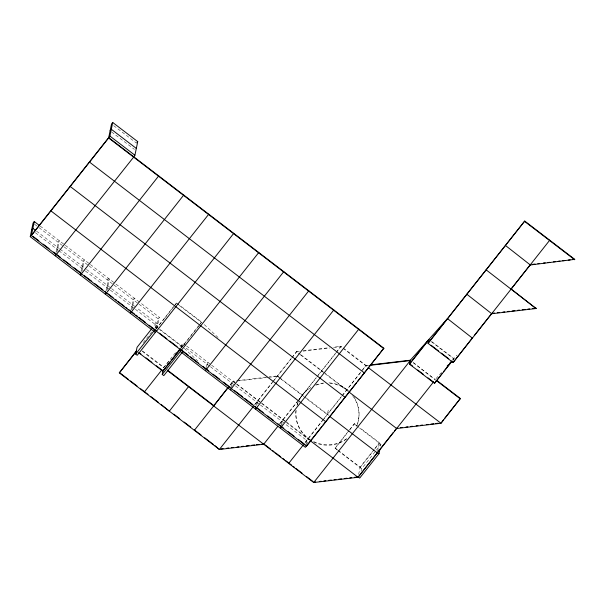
<?xml version="1.0" encoding="UTF-8"?>
<svg xmlns="http://www.w3.org/2000/svg" width="605" height="605" viewBox="0 0 605 605"><rect width="100%" height="100%" fill="white"/><g stroke="black" fill="none" stroke-linecap="round" stroke-linejoin="round"><path stroke-width="0.45" stroke-dasharray="3.02 2.27" d="M55.97 252.429L58.08 242.227L59.29 240.699L56.643 253.457M80.979 271.577L83.097 261.375L84.299 259.848L81.66 272.605M105.996 290.725L108.106 280.523L109.316 278.996L106.677 291.754M131.013 309.873L133.123 299.672L134.325 298.144L131.686 310.902M155.311 328.001L156.37 322.904L153.443 326.594M156.022 329.022L158.132 318.82L159.342 317.292L140.95 303.218M157.05 328.349L159.342 317.292M174.157 306.259L176.577 302.916L178.785 304.602M142.304 351.301L163.637 367.636L169.287 361.003M181.039 348.17L181.742 344.767L183.209 345.894M182.067 347.497L182.944 343.247L185.894 345.5M199.174 325.407L201.594 322.064L179.526 305.17M206.048 367.318L206.751 363.915L207.961 362.395L206.728 368.347M231.065 386.466L231.768 383.063M231.564 388.342L233.054 381.15L235.829 380.825M256.081 405.615L256.785 402.212M257.284 404.095L258.07 400.298M280.244 378.556L277.377 375.909L269.066 376.892M281.091 424.763L281.794 421.36M281.597 426.638L283.079 419.446M302.311 395.451L302.394 395.065M306.107 443.911L306.811 440.508L285.477 424.181M321.626 371.062L321.701 370.676M306.78 444.94L308.096 438.595M328.265 410.069L327.328 414.599L304.519 397.137M346.635 390.21L346.718 389.824M337.25 450.097L335.125 448.018L354.439 423.629L358.848 427.009M361.851 370.994L366.025 365.435L368.8 365.102M349.675 429.928L354.439 423.629M358.727 418.599L358.803 418.206M358.652 474.35L360.141 467.166L379.448 442.777L359.589 427.569M361.094 471.295L361.624 468.754L380.931 444.365L359.506 427.962M377.611 451.655L379.448 442.777M380.583 446.059L380.931 444.365M453.561 360.346L453.931 358.546L429.656 339.965M56.673 249.026L57.876 247.505M81.683 268.174L82.893 266.654M107.168 279.805L108.378 278.277M106.699 287.322L107.909 285.802M131.716 306.47L132.918 304.95M143.302 342.574L152.082 331.487M155.009 327.789L157.935 324.099L136.601 307.763M156.098 328.78L174.24 305.873M174.822 305.132L176.577 302.916M156.022 329.173L164.212 318.827M164.794 318.086L173.575 307M163.637 367.636L175.926 352.118M180.025 346.937L182.944 343.247M181.114 347.928L199.839 324.28M200.421 323.539L201.594 322.064M198.591 326.148L182.203 346.839L159.395 329.385M183.338 345.924L184.51 344.442M230.127 384.848L233.054 381.15L235.995 383.404M230.051 385.234L232.978 381.543L234.823 381.324M254.561 404.737L272.114 382.564M272.696 381.823L291.421 358.175M292.011 357.434L296.692 351.528L299.46 351.195M255.06 404.382L273.203 381.475M273.785 380.734L291.345 358.568M291.928 357.827L296.692 351.528L300.367 354.341M279.57 423.886L297.131 401.712M297.713 400.971L317.61 375.849M318.192 375.108L335.745 352.934M336.335 352.193L341.016 346.287L342.483 347.414M280.077 423.53L298.802 399.882M299.384 399.149L316.354 377.717M316.944 376.976L335.669 353.328M336.251 352.586L341.016 346.287L333.627 347.157M305.17 442.293L323.312 419.386M323.894 418.645L341.454 396.472M342.037 395.73L361.934 370.608M362.516 369.867L366.025 365.435M305.094 442.686L322.057 421.254M322.647 420.513L361.268 371.735M335.041 448.403L349.093 430.669M360.058 467.552L374.102 449.817M374.684 449.076L379.365 443.162M452.759 360.028L453.931 358.546M156.029 328.689L157.27 327.305M181.046 347.837L182.286 346.453L158.003 327.865M435.986 378.647L441.552 372.408M452.691 359.937L457.025 355.082M303.15 350.764L329.007 347.701M299.377 351.588L296.609 351.913L299.551 354.167M303.075 351.15L329.854 347.981M333.544 347.55L340.933 346.673L342.407 347.799M236.752 380.719L265.376 377.331M238.514 380.885L268.068 377.391M268.991 377.286L277.302 376.302M365.949 365.821L368.717 365.496M431.04 341.477L453.848 358.939M113.725 125.689L136.526 143.151M413.291 362.448L435.282 379.728L413.215 362.834M111.577 131.928L134.386 149.39M343.224 347.973L367.5 366.562M343.141 348.367L367.416 366.948M301.101 354.901L323.176 371.803M323.909 372.362L348.185 390.951A31.626 30.984 11.7 0 0 328.886 383.252M300.284 354.727L324.567 373.315M325.301 373.875L348.109 391.337M354.356 424.014L358.773 427.395M277.377 375.909L278.852 377.036M279.586 377.603L305.336 397.311M306.07 397.878L328.878 415.333M280.977 379.116L303.786 396.577M176.501 303.302L178.709 304.996M179.443 305.555L201.51 322.45M335.125 448.018L337.333 449.704M338.066 450.271L360.141 467.166M337.991 450.657L361.624 468.754M40.157 226.058L90.19 264.355M90.41 264.529L115.2 283.503M115.933 284.07L140.216 302.651M34.538 224.205L38.304 227.087M39.053 227.662L88.459 265.482M88.98 265.882L113.256 284.463M113.997 285.031L138.273 303.612M139.006 304.179L158.132 318.82M236.737 383.971L261.012 402.552M261.746 403.119L285.288 421.14M286.029 421.7L310.304 440.289M36.542 231.171L59.351 248.632M60.084 249.192L85.834 268.907M86.568 269.467L110.851 288.056M111.585 288.615L135.86 307.204M186.627 346.06L210.903 364.649M211.637 365.208L235.92 383.797M236.653 384.356L260.929 402.945M261.67 403.505L285.946 422.093M286.679 422.653L309.488 440.115M35.34 232.698L58.14 250.152M58.882 250.72L84.632 270.427M85.365 270.995L109.641 289.576M110.375 290.143L134.658 308.724M135.391 309.291L156.725 325.619M186.159 348.147L209.701 366.169M210.434 366.736L234.71 385.317M235.443 385.884L259.726 404.465M260.46 405.032L284.736 423.613M142.387 350.915L163.721 367.243M204.293 324.59L219.123 338.49M184.306 348.344L195.09 358.455M195.77 359.09L197.79 360.981M346.574 439.018A31.626 30.984 11.7 0 1 313.564 441.968M310.342 440.168A31.626 30.984 11.7 0 1 295.981 410.712M297.032 405.418A31.626 30.984 11.7 0 1 298.25 402.022M298.613 401.206A31.626 30.984 11.7 0 1 310.501 387.881M316.249 385.113A31.626 30.984 11.7 0 1 323.373 383.426M352.534 395.609A31.626 30.984 11.7 0 1 356.564 426.396M354.182 397.447A31.626 30.984 11.7 0 1 355.891 427.637M346.65 438.625A31.626 30.984 11.7 0 1 311.212 440.266M310.425 439.782A31.626 30.984 11.7 0 1 296.064 410.319M297.115 405.025A31.626 30.984 11.7 0 1 297.993 402.461M299.498 399.202A31.626 30.984 11.7 0 1 310.584 387.487M315.477 385.045A31.626 30.984 11.7 0 1 323.456 383.033M328.969 382.859A31.626 30.984 11.7 0 1 348.896 391.185"/><path stroke-width="0.91" d="M155.319 332.425L30.25 236.684L33.063 223.079L34.273 221.551L39.514 225.567M108.696 137.6L383.85 348.238L306.531 446.18L31.377 235.549L34.273 221.551M50.767 210.767L325.838 421.791L325.921 421.398M70.074 186.378L345.145 397.402L345.228 397.009M89.389 161.989L364.46 373.013L364.535 372.627M31.377 235.549L108.62 137.993L111.517 124.002L112.719 122.475L137.736 141.623L134.915 155.228L133.629 157.141L55.267 255.832M30.25 236.684L109.906 136.08L112.719 122.475M105.028 291.474L106.419 292.994L183.738 195.052M158.722 175.896L81.403 273.846M277.733 426.487L263.689 444.229L219.365 449.47L119.314 372.877L136.367 351.051M149.17 325.263L156.529 330.897L137.214 355.286L135.649 354.091L137.063 347.285L151.689 328.81M144.406 391.632L144.33 392.025L161.883 369.852M183.103 351.24L163.796 375.629L162.231 374.435L163.108 370.184M180.857 349.017L180.335 351.573L305.404 447.314L321.822 426.57M208.755 214.2L130.302 313.277M188.73 386.391L169.339 411.173L161.331 404.586M233.764 233.349L156.445 331.29M213.663 405.932L227.79 387.805M258.781 252.497L162.231 374.435M283.79 271.645L205.345 370.721M255.106 406.363L256.497 407.883L333.824 309.941M263.689 444.229L263.772 443.836L261.927 444.055M308.807 290.793L230.361 389.87M288.789 462.984L288.706 463.377L303.332 444.902M306.531 446.18L306.606 445.787M358.833 329.09L280.387 428.166M358.122 476.891L359.688 478.094L378.995 453.705L377.437 452.51L358.047 477.284L313.723 482.525L167.313 370.449M377.437 452.51L377.354 452.895L329.536 416.285M378.995 453.705L379.88 449.455M452.094 361.155L434.541 383.328L409.524 364.18L410.349 360.194L447.481 318.608L472.414 338.142L472.497 337.756L453.107 362.531L428.09 343.383L428.915 339.397L409.608 363.786L412.549 366.04M436.833 380.469L460.375 398.491L440.984 423.266L396.661 428.506L396.744 428.121L394.407 431.078M434.541 383.328L442.225 373.33M466.795 294.219L491.729 313.753L536.053 308.52L511.119 288.978L530.426 264.589L530.343 264.982L574.75 259.348L524.724 221.052L428.174 342.997M486.102 269.83L536.053 308.52M505.409 245.441L530.343 264.982M428.09 343.383L524.724 221.052M511.036 289.371L511.119 288.978M549.733 240.2L453.107 362.531M31.657 229.877L32.867 228.357L35.075 230.044M110.102 130.801L111.312 129.281L136.329 148.429M136.927 142.644L137.736 141.623M80.276 274.98L81.486 273.452L74.128 267.818M105.293 294.128L106.495 292.601M119.314 372.877L136.284 351.445M135.649 354.091L154.963 329.702M162.972 370.842L170.58 361.23M171.752 359.756L179.942 349.41M180.449 349.055L162.896 371.228L138.613 352.647M228.297 387.457L194.356 430.321L194.432 429.928L201.057 434.995M253.306 406.605L219.365 449.47L215.032 445.696M255.37 409.018L256.58 407.49M322.994 425.096L356.345 382.973M357.517 381.49L383.85 348.238M409.524 364.18L428.839 339.791M378.019 451.769L393.235 432.552M433.528 381.944L358.047 477.284L310.221 440.674M443.397 371.848L451.587 361.503M474.252 335.541L491.805 313.367L494.58 313.042M443.412 419.923L440.984 423.266L368.15 367.515M444.577 418.441L459.792 399.232M175.473 354.076L176.713 352.692M177.953 351.301L179.806 349.221M447.125 366.169L448.358 364.785M449.598 363.401L451.459 361.321M532.271 264.37L535.047 264.045M537.815 263.72L539.66 263.5M543.351 263.062L545.203 262.842M547.971 262.517L549.816 262.298M553.514 261.859L555.36 261.64M558.128 261.315L559.973 261.095M562.748 260.77L565.516 260.445M568.284 260.112L570.129 259.893M572.905 259.568L574.75 259.348M497.348 312.709L499.193 312.49M502.884 312.059L504.736 311.84M507.504 311.514L509.349 311.295M512.117 310.962L514.893 310.637M517.661 310.312L519.506 310.093M522.281 309.768L525.049 309.435M527.817 309.11L529.662 308.89M532.438 308.565L536.128 308.126M370.646 364.891L410.349 360.194M369.64 365.382L410.273 360.58L313.723 482.525L315.651 481.913M221.294 448.857L223.147 448.638M226.837 448.207L228.682 447.987M231.45 447.662L233.303 447.443M236.994 447.004L238.839 446.785M241.614 446.46L243.46 446.24M246.227 445.915L248.995 445.583M251.771 445.257L254.539 444.932M256.384 444.713L259.159 444.38M400.442 427.682L402.287 427.463M405.978 427.024L407.823 426.805M410.598 426.48L412.444 426.26M416.134 425.829L417.979 425.61M420.755 425.277L422.6 425.058M426.291 424.627L428.143 424.408M430.911 424.082L433.679 423.75M435.524 423.53L438.3 423.205M319.342 481.482L321.187 481.262M323.955 480.937L325.808 480.718M328.575 480.385L331.343 480.06M334.119 479.735L335.964 479.515M338.732 479.19L341.5 478.858M344.275 478.532L347.043 478.207M349.811 477.874L351.664 477.655M354.432 477.33L357.2 477.005M524.641 221.445L574.667 259.742M431.115 345.251L438.474 350.877M441.416 353.131L448.774 358.765M451.716 361.019L453.183 362.145M436.023 380.295L460.299 398.877M417.7 369.98L423.583 374.487M428 377.868L433.883 382.375M109.906 136.08L134.915 155.228M108.62 137.993L383.767 348.624M348.843 391.896L396.661 428.506M32.927 236.283L38.811 240.79M43.227 244.17L49.111 248.67M53.527 252.051L60.152 257.117M63.828 259.938L70.452 265.005M84.428 275.706L91.786 281.34M94.728 283.594L102.82 289.787M107.97 293.727L113.12 297.668M115.328 299.362L116.795 300.488M118.27 301.615L124.154 306.115M125.628 307.242L127.095 308.368M128.57 309.495L134.454 314.003M135.928 315.129L137.395 316.256M138.87 317.383L145.487 322.45M159.47 333.151L166.829 338.785M169.771 341.038L177.121 346.665M180.071 348.919L188.163 355.112M190.371 356.806L198.463 363M202.872 366.38L208.763 370.888M213.172 374.261L219.796 379.335M223.472 382.148L230.097 387.215M234.513 390.596L242.605 396.789M244.806 398.483L252.905 404.677M257.314 408.057L263.205 412.557M267.614 415.938L273.498 420.445M277.914 423.825L283.798 428.332M288.214 431.705L294.098 436.213M298.515 439.593L305.139 444.66M167.396 370.063L213.746 405.539M265.247 444.962L270.397 448.91M272.598 450.596L274.073 451.723M275.547 452.85L280.697 456.79M282.898 458.484L284.373 459.611M285.847 460.73L291.731 465.237M293.198 466.364L294.673 467.491M296.148 468.618L302.031 473.125M306.44 476.506L313.065 481.572M139.43 352.821L140.904 353.948M146.055 357.888L151.938 362.395M156.355 365.768L162.238 370.275M120.13 373.051L128.222 379.244M130.43 380.931L137.048 385.998M140.731 388.818L148.089 394.452M151.031 396.698L158.389 402.333M173.839 414.16L179.723 418.668M184.139 422.048L190.756 427.115M204.732 437.816L213.565 444.569"/></g></svg>
